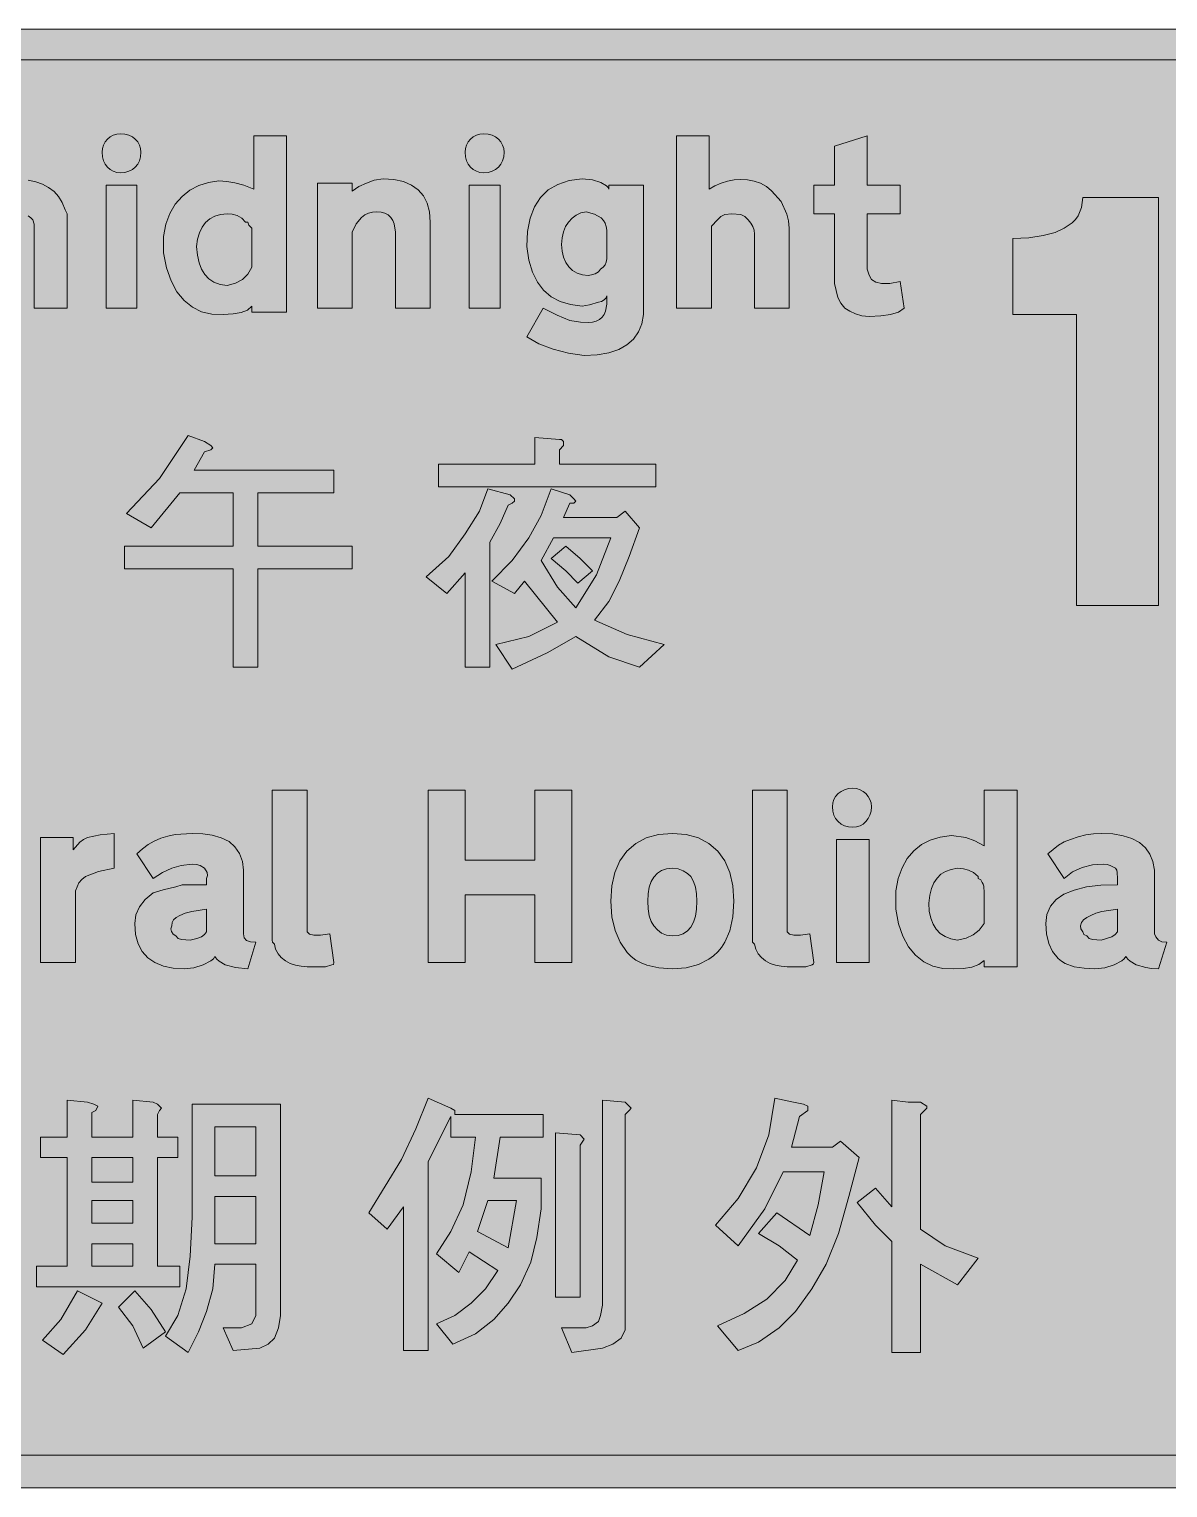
# Model space of a CAD drawing. Header units: metres. Extents: x 23 to 548, y 30 to 244.
# Drawn here: x 290.6 to 457.1, y 30.4 to 243.7 of the extents above; entities that cross this region are included whole.
import ezdxf

# ---------------------------------------------------------------- set-up
doc = ezdxf.new("R2010")
doc.units = ezdxf.units.M
doc.layers.add('FILL_BLACK_000000', color=7, linetype='Continuous', true_color=0x000000)
doc.layers.add('FILL_WHITE_FFFFFF', color=7, linetype='Continuous', true_color=0xffffff)

msp = doc.modelspace()

# ---------------------------------------------------------------- hatches: boundary and pattern name
at = {"layer": 'FILL_BLACK_000000', "true_color": 0x000000}
h = msp.add_hatch(color=7, dxfattribs=at)
h.dxf.hatch_style = 1
h.paths.add_polyline_path([(540.65, 243.47), (542.19, 243.06), (543.95, 242.12), (544.76, 241.58), (545.49, 240.96), (546.11, 240.23), (546.65, 239.42), (547.59, 237.66), (548, 236.12), (548.19, 234.36), (548.19, 39.66), (548.02, 37.87), (547.52, 36.13), (546.67, 34.51), (545.49, 33.06), (544.76, 32.44), (543.95, 31.9), (542.19, 30.96), (540.65, 30.55), (538.89, 30.36), (32.49, 30.36), (30.87, 30.53), (29.23, 31.03), (27.64, 31.88), (26.19, 33.06), (25.01, 34.51), (24.16, 36.13), (23.66, 37.87), (23.49, 39.66), (23.49, 234.36), (23.66, 236.15), (24.16, 237.88), (25.01, 239.51), (26.19, 240.96), (27.64, 242.14), (29.23, 242.99), (30.87, 243.49), (32.49, 243.66), (538.89, 243.66), (540.65, 243.47)])
h.paths.add_polyline_path([(30.77, 238.79), (30.01, 238.35), (29.34, 237.77), (28.78, 237.07), (28.36, 236.25), (28.08, 235.34), (27.99, 234.36), (27.99, 39.66), (28.06, 38.76), (28.29, 37.9), (28.75, 37.09), (29.49, 36.36), (30.21, 35.79), (30.99, 35.42), (31.77, 35.22), (32.49, 35.16), (538.89, 35.16), (539.79, 35.2), (540.69, 35.46), (541.14, 35.56), (541.55, 35.8), (542.19, 36.36), (542.8, 37.09), (543.28, 37.9), (543.58, 38.76), (543.69, 39.66), (543.69, 234.36), (543.58, 235.26), (543.28, 236.12), (542.8, 236.93), (542.19, 237.66), (541.46, 238.27), (540.65, 238.75), (539.79, 239.05), (538.89, 239.16), (32.49, 239.16), (31.61, 239.06), (30.77, 238.79)], flags=16)
h = msp.add_hatch(color=7, dxfattribs=at)
h.dxf.hatch_style = 1
h.paths.add_polyline_path([(306.93, 225.01), (306.77, 224.43), (306.52, 223.92), (306.16, 223.48), (305.73, 223.13), (305.22, 222.88), (304.64, 222.72), (303.99, 222.66), (303.44, 222.72), (302.94, 222.88), (302.48, 223.13), (302.08, 223.48), (301.75, 223.92), (301.5, 224.43), (301.34, 225.01), (301.29, 225.66), (301.34, 226.21), (301.5, 226.71), (301.75, 227.17), (302.08, 227.57), (302.48, 227.9), (302.94, 228.15), (303.44, 228.31), (303.99, 228.36), (304.64, 228.31), (305.22, 228.15), (305.73, 227.9), (306.16, 227.57), (306.52, 227.17), (306.77, 226.71), (306.93, 226.21), (306.99, 225.66), (306.93, 225.01)])
h = msp.add_hatch(color=7, dxfattribs=at)
h.dxf.hatch_style = 1
h.paths.add_polyline_path([(360.03, 225.01), (359.87, 224.43), (359.62, 223.92), (359.27, 223.48), (358.83, 223.13), (358.32, 222.88), (357.74, 222.72), (357.09, 222.66), (356.54, 222.72), (356.04, 222.88), (355.58, 223.13), (355.18, 223.48), (354.85, 223.92), (354.6, 224.43), (354.44, 225.01), (354.39, 225.66), (354.44, 226.21), (354.6, 226.71), (354.85, 227.17), (355.18, 227.57), (355.58, 227.9), (356.04, 228.15), (356.54, 228.31), (357.09, 228.36), (357.74, 228.31), (358.32, 228.15), (358.83, 227.9), (359.27, 227.57), (359.62, 227.17), (359.87, 226.71), (360.03, 226.21), (360.09, 225.66), (360.03, 225.01)])
h = msp.add_hatch(color=7, dxfattribs=at)
h.dxf.hatch_style = 1
h.paths.add_polyline_path([(328.29, 228.06), (328.29, 202.26), (323.19, 202.26), (323.19, 203.16), (322.58, 202.59), (321.65, 202.22), (320.45, 202.02), (318.99, 201.96), (317.36, 202), (315.86, 202.35), (314.5, 203.01), (313.29, 203.98), (312.25, 205.26), (311.4, 206.85), (310.74, 208.75), (310.29, 210.96), (310.29, 211.26), (310.29, 213.06), (310.29, 213.36), (310.64, 215.16), (311.22, 216.73), (312.01, 218.08), (312.99, 219.21), (314.14, 220.11), (315.44, 220.78), (316.86, 221.24), (318.39, 221.46), (319.52, 221.4), (320.71, 221.2), (322.02, 220.83), (323.49, 220.26), (323.49, 228.06), (328.29, 228.06)])
h.paths.add_polyline_path([(323.19, 214.56), (322.78, 215.01), (322.59, 215.46), (322.29, 215.46), (321.74, 216.03), (321.05, 216.4), (320.31, 216.6), (319.59, 216.66), (318.63, 216.58), (317.79, 216.33), (317.06, 215.93), (316.44, 215.38), (315.93, 214.7), (315.54, 213.88), (315.26, 212.93), (315.09, 211.86), (315.25, 210.59), (315.5, 209.49), (315.85, 208.55), (316.33, 207.77), (316.93, 207.15), (317.66, 206.67), (318.55, 206.34), (319.59, 206.16), (320.83, 206.5), (321.84, 207.06), (322.63, 207.85), (323.19, 208.86), (323.19, 213.36), (323.19, 214.56)], flags=16)
h = msp.add_hatch(color=7, dxfattribs=at)
h.dxf.hatch_style = 1
h.paths.add_polyline_path([(390.92, 220.77), (391.81, 221.16), (392.75, 221.44), (393.73, 221.61), (394.72, 221.67), (395.7, 221.61), (396.66, 221.44), (397.59, 221.16), (398.44, 220.65), (399.2, 220.03), (400.59, 218.46), (401.42, 216.62), (401.69, 215.63), (401.79, 214.56), (401.79, 202.86), (396.69, 202.86), (396.69, 213.66), (396.63, 214.28), (396.47, 214.82), (396.18, 215.31), (395.79, 215.76), (395.29, 216.28), (394.7, 216.55), (393.39, 216.66), (392.34, 216.55), (391.79, 216.28), (391.29, 215.76), (390.39, 214.86), (390.39, 213.66), (390.39, 202.86), (385.29, 202.86), (385.29, 228.06), (390.09, 228.06), (390.09, 220.26), (390.92, 220.77)])
h = msp.add_hatch(color=7, dxfattribs=at)
h.dxf.hatch_style = 1
h.paths.add_polyline_path([(417.99, 220.86), (417.99, 216.66), (413.19, 216.66), (413.19, 208.56), (413.49, 207.7), (413.79, 207.06), (414.43, 206.65), (415.29, 206.46), (416.49, 206.46), (417.99, 206.76), (418.59, 202.86), (417.75, 202.29), (416.6, 201.92), (415.17, 201.72), (413.49, 201.66), (412.42, 201.76), (411.47, 202.03), (410.62, 202.42), (409.89, 202.86), (409.32, 203.59), (408.91, 204.43), (408.39, 206.46), (408.39, 216.66), (405.39, 216.66), (405.39, 220.86), (408.39, 220.86), (408.39, 226.56), (413.19, 228.06), (413.19, 220.86), (417.99, 220.86)])
h = msp.add_hatch(color=7, dxfattribs=at)
h.dxf.hatch_style = 1
h.paths.add_polyline_path([(287.71, 216.45), (286.74, 215.91), (285.99, 215.14), (285.77, 214.71), (285.69, 214.26), (285.69, 202.86), (280.59, 202.86), (280.59, 215.16), (280.54, 215.48), (280.38, 215.77), (279.84, 216.25), (279.07, 216.55), (278.19, 216.66), (277.08, 216.45), (276.09, 215.91), (275.32, 215.14), (274.89, 214.26), (274.89, 202.86), (270.09, 202.86), (270.09, 221.16), (274.89, 221.16), (274.89, 220.26), (275.83, 220.86), (276.99, 221.46), (279.09, 221.76), (280.77, 221.6), (282.2, 221.12), (283.35, 220.37), (283.81, 219.89), (284.19, 219.36), (285.2, 220.37), (286.4, 221.12), (287.78, 221.6), (289.29, 221.76), (290.48, 221.6), (291.59, 221.35), (292.59, 221), (293.49, 220.52), (294.28, 219.92), (294.94, 219.19), (295.48, 218.3), (295.89, 217.26), (296.19, 216.66), (296.19, 216.06), (296.19, 215.76), (296.19, 202.86), (291.39, 202.86), (291.39, 215.16), (291.16, 215.76), (290.88, 216.09), (290.49, 216.36), (290.21, 216.53), (289.81, 216.62), (288.69, 216.66), (287.71, 216.45)])
h = msp.add_hatch(color=7, dxfattribs=at)
h.dxf.hatch_style = 1
h.paths.add_polyline_path([(301.89, 202.86), (301.89, 220.86), (306.39, 220.86), (306.39, 202.86), (301.89, 202.86)])
h = msp.add_hatch(color=7, dxfattribs=at)
h.dxf.hatch_style = 1
h.paths.add_polyline_path([(344.19, 202.86), (344.19, 213.36), (344.19, 213.66), (344.19, 213.96), (344.02, 215.19), (343.81, 215.7), (343.52, 216.13), (343.14, 216.49), (342.67, 216.74), (342.12, 216.9), (341.49, 216.96), (340.84, 216.9), (340.25, 216.74), (339.72, 216.49), (339.24, 216.13), (338.45, 215.19), (337.89, 213.96), (337.89, 202.86), (332.79, 202.86), (332.79, 221.16), (337.89, 221.16), (337.89, 219.96), (338.83, 220.67), (339.99, 221.16), (341.08, 221.57), (342.39, 221.76), (343.98, 221.66), (345.37, 221.37), (346.55, 220.87), (347.53, 220.18), (348.29, 219.3), (348.84, 218.22), (349.18, 216.94), (349.29, 215.46), (349.29, 215.16), (349.29, 202.86), (344.19, 202.86)])
h = msp.add_hatch(color=7, dxfattribs=at)
h.dxf.hatch_style = 1
h.paths.add_polyline_path([(354.99, 202.86), (354.99, 220.86), (359.49, 220.86), (359.49, 202.86), (354.99, 202.86)])
h = msp.add_hatch(color=7, dxfattribs=at)
h.dxf.hatch_style = 1
h.paths.add_polyline_path([(379.76, 199.38), (379.03, 198.35), (378.05, 197.5), (376.84, 196.83), (375.39, 196.35), (373.7, 196.06), (371.79, 195.96), (369.51, 196.3), (367.25, 196.86), (365.17, 197.65), (363.39, 198.66), (365.79, 202.86), (367.85, 201.85), (369.69, 201.06), (371.26, 200.8), (372.39, 200.76), (373.02, 200.81), (373.57, 200.97), (374.04, 201.22), (374.42, 201.55), (374.71, 201.95), (374.92, 202.41), (375.09, 203.46), (375.09, 204.66), (374.99, 204.39), (374.72, 204.1), (374.33, 203.86), (373.89, 203.76), (372.58, 203.35), (371.49, 203.16), (369.79, 203.39), (368.28, 203.84), (366.98, 204.54), (365.86, 205.48), (364.95, 206.68), (364.23, 208.14), (363.71, 209.86), (363.39, 211.86), (363.52, 214.08), (363.9, 216.02), (364.53, 217.68), (365.41, 219.06), (366.55, 220.16), (367.95, 220.97), (369.59, 221.51), (371.49, 221.76), (372.99, 221.61), (374.23, 221.23), (375.08, 220.75), (375.31, 220.5), (375.39, 220.26), (375.39, 220.86), (380.49, 220.86), (380.49, 201.96), (380.25, 200.58), (379.76, 199.38)])
h.paths.add_polyline_path([(374.87, 215.27), (374.62, 215.69), (374.27, 216.06), (373.32, 216.62), (372.09, 216.96), (371.33, 216.78), (370.64, 216.46), (370.03, 216.02), (369.5, 215.46), (369.08, 214.79), (368.76, 214.01), (368.56, 213.13), (368.49, 212.16), (368.56, 211.19), (368.76, 210.32), (369.09, 209.55), (369.54, 208.9), (370.1, 208.37), (370.77, 207.98), (371.53, 207.74), (372.39, 207.66), (372.88, 207.72), (373.4, 207.88), (373.87, 208.17), (374.19, 208.56), (374.58, 208.84), (374.87, 209.2), (375.03, 209.61), (375.09, 210.06), (375.09, 214.26), (375.03, 214.79), (374.87, 215.27)], flags=16)
h = msp.add_hatch(color=7, dxfattribs=at)
h.dxf.hatch_style = 1
h.paths.add_polyline_path([(455.79, 159.36), (443.79, 159.36), (443.79, 201.96), (434.49, 201.96), (434.49, 213.06), (436.84, 213.17), (438.92, 213.47), (440.65, 213.95), (441.99, 214.56), (443.17, 215.35), (443.64, 215.83), (444.01, 216.36), (444.52, 217.6), (444.69, 219.06), (455.79, 219.06), (455.79, 159.36)])
h = msp.add_hatch(color=7, dxfattribs=at)
h.dxf.hatch_style = 1
h.paths.add_polyline_path([(309.69, 177.96), (313.89, 184.26), (316.29, 183.36), (317.19, 182.76), (317.49, 182.46), (317.19, 182.16), (316.29, 181.86), (314.79, 179.16), (335.19, 179.16), (335.19, 175.86), (324.09, 175.86), (324.09, 168.06), (337.89, 168.06), (337.89, 164.76), (324.09, 164.76), (324.09, 150.36), (320.49, 150.36), (320.49, 164.76), (304.59, 164.76), (304.59, 168.06), (320.49, 168.06), (320.49, 175.86), (312.69, 175.86), (308.49, 170.76), (304.89, 172.86), (309.69, 177.96)])
h = msp.add_hatch(color=7, dxfattribs=at)
h.dxf.hatch_style = 1
h.paths.add_polyline_path([(364.59, 180.06), (364.59, 183.96), (368.19, 183.66), (368.49, 183.66), (368.79, 183.36), (368.79, 182.76), (368.19, 182.16), (368.19, 180.06), (382.29, 180.06), (382.29, 176.76), (350.49, 176.76), (350.49, 180.06), (364.59, 180.06)])
h = msp.add_hatch(color=7, dxfattribs=at)
h.dxf.hatch_style = 1
h.paths.add_polyline_path([(361.59, 174.96), (361.59, 174.66), (361.29, 174.36), (360.69, 174.06), (359.49, 171.36), (357.99, 168.66), (357.99, 150.36), (354.39, 150.36), (354.39, 164.16), (351.69, 161.16), (348.69, 163.56), (351.99, 166.56), (354.39, 169.86), (356.49, 173.16), (357.69, 176.46), (360.99, 175.56), (361.59, 174.96)])
h = msp.add_hatch(color=7, dxfattribs=at)
h.dxf.hatch_style = 1
h.paths.add_polyline_path([(370.59, 174.66), (370.29, 174.36), (369.69, 174.36), (368.79, 172.26), (376.59, 172.26), (377.79, 173.16), (379.89, 170.76), (378.39, 166.56), (376.89, 162.96), (375.39, 159.96), (373.29, 157.26), (378.09, 155.16), (383.49, 153.66), (379.89, 150.36), (375.39, 151.86), (370.59, 154.86), (366.39, 152.46), (361.29, 150.06), (358.89, 153.66), (363.69, 154.86), (367.89, 156.96), (363.09, 162.96), (361.59, 161.16), (358.29, 162.96), (361.29, 165.96), (363.69, 169.26), (365.49, 172.56), (366.99, 176.46), (369.69, 175.56), (370.29, 174.96), (370.59, 174.66)])
h.paths.add_polyline_path([(370.59, 159.06), (373.59, 163.86), (375.69, 169.26), (367.29, 169.26), (365.49, 165.96), (367.89, 162.06), (370.59, 159.06)], flags=16)
h = msp.add_hatch(color=7, dxfattribs=at)
h.dxf.hatch_style = 1
h.paths.add_polyline_path([(371.19, 166.26), (372.99, 164.46), (370.89, 162.66), (369.09, 164.46), (366.99, 166.26), (369.09, 168.06), (371.19, 166.26)])
h = msp.add_hatch(color=7, dxfattribs=at)
h.dxf.hatch_style = 1
h.paths.add_polyline_path([(331.29, 112.56), (331.29, 112.26), (331.29, 111.66), (331.64, 111.32), (332.27, 111.17), (333.23, 111.2), (334.59, 111.36), (335.19, 107.16), (335.15, 106.9), (334.89, 106.86), (333.99, 106.56), (331.29, 106.56), (330.41, 106.62), (329.57, 106.78), (328.8, 107.05), (328.1, 107.42), (327.51, 107.89), (327.03, 108.46), (326.68, 109.12), (326.49, 109.86), (326.23, 110.16), (326.19, 110.46), (326.19, 110.76), (326.19, 111.06), (326.19, 132.36), (331.29, 132.36), (331.29, 112.56)])
h = msp.add_hatch(color=7, dxfattribs=at)
h.dxf.hatch_style = 1
h.paths.add_polyline_path([(359.49, 122.16), (364.59, 122.16), (364.59, 132.36), (369.99, 132.36), (369.99, 107.16), (364.59, 107.16), (364.59, 117.06), (359.49, 117.06), (354.39, 117.06), (354.39, 107.16), (348.99, 107.16), (348.99, 132.36), (354.39, 132.36), (354.39, 122.16), (359.49, 122.16)])
h = msp.add_hatch(color=7, dxfattribs=at)
h.dxf.hatch_style = 1
h.paths.add_polyline_path([(401.49, 112.56), (401.49, 112.26), (401.49, 111.66), (401.84, 111.32), (402.47, 111.17), (403.43, 111.2), (404.79, 111.36), (405.39, 107.16), (405.33, 106.98), (405.13, 106.86), (404.19, 106.56), (401.49, 106.56), (400.61, 106.62), (399.77, 106.78), (399, 107.05), (398.3, 107.42), (397.71, 107.89), (397.23, 108.46), (396.88, 109.12), (396.69, 109.86), (396.43, 110.16), (396.39, 110.46), (396.39, 110.76), (396.39, 111.06), (396.39, 132.36), (401.49, 132.36), (401.49, 112.56)])
h = msp.add_hatch(color=7, dxfattribs=at)
h.dxf.hatch_style = 1
h.paths.add_polyline_path([(413.74, 129.31), (413.58, 128.73), (413.33, 128.22), (413, 127.78), (412.6, 127.43), (412.14, 127.18), (411.64, 127.02), (411.09, 126.96), (410.44, 127.02), (409.86, 127.18), (409.35, 127.43), (408.92, 127.78), (408.56, 128.22), (408.31, 128.73), (408.15, 129.31), (408.09, 129.96), (408.15, 130.51), (408.31, 131.01), (408.56, 131.47), (408.92, 131.87), (409.35, 132.2), (409.86, 132.45), (410.44, 132.61), (411.09, 132.66), (411.64, 132.61), (412.14, 132.45), (412.6, 132.2), (413, 131.87), (413.33, 131.47), (413.58, 131.01), (413.74, 130.51), (413.79, 129.96), (413.74, 129.31)])
h = msp.add_hatch(color=7, dxfattribs=at)
h.dxf.hatch_style = 1
h.paths.add_polyline_path([(428.49, 106.52), (427.25, 106.32), (425.79, 106.26), (424.25, 106.3), (422.79, 106.65), (421.44, 107.3), (420.24, 108.25), (419.2, 109.49), (418.37, 111.03), (417.75, 112.85), (417.39, 114.96), (417.39, 115.56), (417.39, 117.36), (417.39, 117.66), (417.73, 119.46), (418.28, 121.04), (419.03, 122.39), (419.98, 123.51), (421.11, 124.41), (422.41, 125.08), (423.87, 125.53), (425.49, 125.76), (427.59, 125.46), (428.94, 124.97), (430.29, 124.26), (430.29, 132.36), (435.09, 132.36), (435.09, 106.56), (430.29, 106.56), (430.29, 107.46), (429.5, 106.89), (428.49, 106.52)])
h.paths.add_polyline_path([(430.25, 118.33), (430.16, 118.63), (429.99, 118.86), (429.8, 119.27), (429.39, 119.46), (429.39, 119.76), (428.71, 120.33), (428, 120.7), (427.24, 120.9), (426.39, 120.96), (425.45, 120.79), (424.64, 120.5), (423.95, 120.08), (423.39, 119.53), (422.94, 118.84), (422.59, 118.01), (422.35, 117.01), (422.19, 115.86), (422.26, 114.69), (422.47, 113.67), (422.81, 112.78), (423.28, 112.03), (423.87, 111.43), (424.59, 110.97), (425.43, 110.64), (426.39, 110.46), (427.63, 110.75), (428.68, 111.21), (429.55, 111.89), (430.29, 112.86), (430.29, 117.36), (430.25, 118.33)], flags=16)
h = msp.add_hatch(color=7, dxfattribs=at)
h.dxf.hatch_style = 1
h.paths.add_polyline_path([(292.29, 125.46), (297.09, 125.46), (297.09, 123.66), (298.03, 124.79), (298.57, 125.18), (299.19, 125.46), (301.03, 125.87), (303.09, 126.06), (303.09, 120.96), (300.77, 120.47), (298.89, 119.76), (298.32, 119.31), (297.92, 118.82), (297.39, 117.66), (297.39, 107.16), (292.29, 107.16), (292.29, 125.46)])
h = msp.add_hatch(color=7, dxfattribs=at)
h.dxf.hatch_style = 1
h.paths.add_polyline_path([(320.83, 106.45), (319.29, 106.86), (318.43, 107.35), (318.07, 107.66), (317.79, 108.06), (317.58, 107.72), (317.21, 107.4), (316.1, 106.82), (314.71, 106.41), (313.29, 106.26), (311.69, 106.36), (310.27, 106.66), (309.03, 107.16), (308, 107.87), (307.18, 108.79), (306.58, 109.93), (306.21, 111.28), (306.09, 112.86), (306.26, 114.15), (306.77, 115.33), (307.61, 116.4), (308.79, 117.36), (310.21, 117.81), (312.09, 118.26), (313.03, 118.52), (314.19, 118.56), (315.39, 118.56), (315.99, 118.56), (316.29, 118.56), (316.59, 118.56), (316.59, 119.46), (316.71, 119.91), (316.67, 120.32), (316.29, 120.96), (315.62, 121.37), (315.11, 121.51), (314.49, 121.56), (312.88, 121.37), (311.49, 120.96), (310.14, 120.32), (308.79, 119.46), (306.39, 123.06), (307.19, 123.79), (308.04, 124.41), (308.93, 124.93), (309.88, 125.35), (310.9, 125.66), (312, 125.89), (314.49, 126.06), (316.01, 126), (317.42, 125.8), (318.71, 125.43), (319.89, 124.86), (320.72, 124.08), (321.39, 123.1), (321.83, 121.95), (321.99, 120.66), (321.99, 111.36), (322.1, 110.79), (322.44, 110.42), (323, 110.22), (323.79, 110.16), (322.59, 106.26), (320.83, 106.45)])
h.paths.add_polyline_path([(311.45, 111.7), (311.7, 111.34), (312.09, 111.06), (312.42, 110.71), (312.91, 110.53), (314.19, 110.46), (315.16, 110.69), (315.84, 110.95), (316.3, 111.26), (316.59, 111.66), (316.59, 114.96), (314.42, 114.62), (313.47, 114.41), (312.69, 114.06), (312.12, 113.78), (311.75, 113.42), (311.55, 113.01), (311.49, 112.56), (311.37, 112.11), (311.45, 111.7)], flags=16)
h = msp.add_hatch(color=7, dxfattribs=at)
h.dxf.hatch_style = 1
h.paths.add_polyline_path([(393.09, 111.83), (392.35, 110.13), (391.87, 109.39), (391.33, 108.73), (390.72, 108.15), (390.04, 107.65), (388.5, 106.88), (386.71, 106.41), (384.69, 106.26), (382.73, 106.38), (380.94, 106.78), (380.13, 107.11), (379.37, 107.53), (378.69, 108.04), (378.09, 108.66), (377.08, 110.13), (376.33, 111.85), (375.85, 113.85), (375.69, 116.16), (375.84, 118.39), (376.29, 120.36), (377.03, 122.06), (378.05, 123.47), (379.34, 124.59), (380.88, 125.4), (382.67, 125.89), (384.69, 126.06), (386.71, 125.89), (388.5, 125.4), (390.04, 124.59), (391.33, 123.47), (392.35, 122.06), (393.09, 120.36), (393.54, 118.39), (393.69, 116.16), (393.54, 113.84), (393.09, 111.83)])
h.paths.add_polyline_path([(388.07, 118.18), (387.78, 119.03), (387.39, 119.76), (386.88, 120.2), (386.26, 120.58), (385.53, 120.86), (384.69, 120.96), (383.85, 120.88), (383.11, 120.63), (382.5, 120.23), (381.99, 119.68), (381.6, 119), (381.31, 118.18), (381.15, 117.23), (381.09, 116.16), (381.15, 115.05), (381.31, 114.02), (381.6, 113.16), (381.99, 112.56), (382.5, 111.95), (383.12, 111.47), (383.85, 111.17), (384.69, 111.06), (385.53, 111.14), (386.26, 111.39), (386.88, 111.8), (387.39, 112.37), (387.78, 113.1), (388.06, 113.97), (388.23, 114.99), (388.29, 116.16), (388.23, 117.23), (388.07, 118.18)], flags=16)
h = msp.add_hatch(color=7, dxfattribs=at)
h.dxf.hatch_style = 1
h.paths.add_polyline_path([(449.75, 120.32), (449.66, 120.68), (449.49, 120.96), (448.7, 121.37), (448.27, 121.51), (447.69, 121.56), (446.12, 121.44), (444.62, 121.07), (443.22, 120.42), (441.99, 119.46), (439.59, 123.06), (441.13, 124.33), (441.99, 124.83), (442.89, 125.16), (444.02, 125.55), (445.14, 125.83), (446.26, 126), (447.39, 126.06), (449.09, 125.98), (450.59, 125.72), (451.89, 125.3), (452.98, 124.71), (453.86, 123.95), (454.52, 123.02), (454.97, 121.93), (455.19, 120.66), (455.19, 111.36), (455.38, 110.91), (455.79, 110.46), (456.28, 110.2), (456.99, 110.16), (455.79, 106.26), (454.77, 106.31), (453.91, 106.45), (452.49, 106.86), (451.63, 107.35), (451.27, 107.66), (450.99, 108.06), (450.78, 107.72), (450.41, 107.4), (449.3, 106.82), (447.91, 106.41), (446.49, 106.26), (444.93, 106.33), (443.45, 106.56), (442.14, 107.02), (441.58, 107.35), (441.09, 107.76), (440.3, 108.77), (439.74, 109.97), (439.4, 111.35), (439.29, 112.86), (439.46, 114.22), (439.96, 115.4), (440.79, 116.38), (441.95, 117.17), (443.44, 117.78), (445.24, 118.22), (447.36, 118.48), (449.79, 118.56), (449.79, 119.46), (449.75, 120.32)])
h.paths.add_polyline_path([(444.69, 111.66), (444.88, 111.25), (445.29, 111.06), (445.62, 110.71), (446.11, 110.53), (447.39, 110.46), (448.93, 110.95), (449.46, 111.26), (449.79, 111.66), (449.79, 114.96), (447.5, 114.62), (446.63, 114.41), (445.89, 114.06), (445.28, 113.78), (444.8, 113.42), (444.5, 113.01), (444.39, 112.56), (444.43, 112.11), (444.69, 111.66)], flags=16)
h = msp.add_hatch(color=7, dxfattribs=at)
h.dxf.hatch_style = 1
h.paths.add_polyline_path([(408.69, 107.16), (408.69, 125.16), (413.49, 125.16), (413.49, 107.16), (408.69, 107.16)])
h = msp.add_hatch(color=7, dxfattribs=at)
h.dxf.hatch_style = 1
h.paths.add_polyline_path([(300.09, 86.46), (300.69, 86.16), (300.39, 85.56), (299.79, 85.26), (299.79, 81.66), (305.79, 81.66), (305.79, 87.06), (308.79, 86.76), (309.39, 86.46), (309.99, 85.86), (309.69, 85.56), (309.39, 84.96), (309.39, 81.66), (312.39, 81.66), (312.39, 78.66), (309.39, 78.66), (309.39, 62.76), (312.69, 62.76), (312.69, 59.76), (291.69, 59.76), (291.69, 62.76), (296.19, 62.76), (296.19, 78.66), (292.29, 78.66), (292.29, 81.66), (296.19, 81.66), (296.19, 87.06), (299.19, 86.76), (300.09, 86.46)])
h.paths.add_polyline_path([(299.79, 69.06), (305.79, 69.06), (305.79, 72.36), (299.79, 72.36), (299.79, 69.06)], flags=16)
h.paths.add_polyline_path([(299.79, 66.06), (299.79, 62.76), (305.79, 62.76), (305.79, 66.06), (299.79, 66.06)], flags=16)
h.paths.add_polyline_path([(305.79, 78.66), (299.79, 78.66), (299.79, 75.06), (305.79, 75.06), (305.79, 78.66)], flags=16)
h = msp.add_hatch(color=7, dxfattribs=at)
h.dxf.hatch_style = 1
h.paths.add_polyline_path([(327.09, 53.76), (326.49, 52.26), (325.59, 51.36), (324.39, 50.76), (320.49, 50.46), (318.99, 53.76), (321.69, 53.76), (323.19, 54.36), (323.79, 55.56), (323.79, 63.06), (317.79, 63.06), (317.49, 59.46), (316.59, 56.16), (315.39, 53.16), (313.89, 50.16), (310.59, 52.56), (312.39, 55.56), (313.59, 59.46), (314.19, 64.26), (314.49, 69.96), (314.49, 86.46), (327.39, 86.46), (327.39, 55.56), (327.09, 53.76)])
h.paths.add_polyline_path([(317.79, 72.96), (317.79, 66.06), (323.79, 66.06), (323.79, 72.96), (317.79, 72.96)], flags=16)
h.paths.add_polyline_path([(323.79, 83.16), (317.79, 83.16), (317.79, 75.96), (323.79, 75.96), (323.79, 83.16)], flags=16)
h = msp.add_hatch(color=7, dxfattribs=at)
h.dxf.hatch_style = 1
h.paths.add_polyline_path([(345.09, 78.36), (347.19, 82.86), (348.99, 87.36), (352.29, 85.86), (352.89, 85.56), (352.89, 84.96), (365.79, 84.96), (365.79, 81.66), (359.49, 81.66), (358.59, 75.66), (365.49, 75.66), (365.49, 71.16), (364.89, 66.96), (363.99, 63.36), (362.49, 60.06), (360.69, 57.36), (358.59, 54.96), (355.89, 52.86), (352.59, 51.36), (350.19, 54.36), (352.89, 55.56), (355.29, 57.36), (357.39, 59.46), (359.19, 62.16), (354.99, 64.86), (353.49, 61.86), (350.19, 64.56), (352.29, 67.86), (354.09, 71.76), (355.29, 76.56), (355.89, 81.66), (352.29, 81.66), (352.29, 84.66), (348.99, 78.06), (348.99, 50.46), (345.39, 50.46), (345.39, 71.46), (342.99, 68.16), (340.29, 70.56), (342.69, 74.46), (345.09, 78.36)])
h.paths.add_polyline_path([(360.69, 65.46), (361.89, 72.36), (357.69, 72.36), (356.19, 67.86), (360.69, 65.46)], flags=16)
h = msp.add_hatch(color=7, dxfattribs=at)
h.dxf.hatch_style = 1
h.paths.add_polyline_path([(377.79, 86.76), (378.39, 86.16), (378.69, 85.86), (378.39, 85.56), (377.79, 84.96), (377.79, 55.56), (377.79, 53.46), (377.19, 52.26), (375.99, 51.36), (374.49, 50.76), (369.99, 50.16), (368.49, 53.76), (372.09, 53.76), (372.99, 54.06), (373.89, 54.66), (374.19, 55.56), (374.49, 57.06), (374.49, 87.06), (377.79, 86.76)])
h = msp.add_hatch(color=7, dxfattribs=at)
h.dxf.hatch_style = 1
h.paths.add_polyline_path([(403.89, 86.46), (404.49, 86.16), (404.49, 85.56), (403.29, 84.66), (402.09, 80.16), (408.09, 80.16), (409.29, 81.06), (411.99, 78.66), (410.49, 72.96), (408.99, 67.56), (407.19, 63.06), (405.09, 59.46), (402.69, 56.16), (400.29, 53.76), (397.29, 51.66), (394.29, 50.46), (391.29, 54.06), (395.19, 55.86), (398.49, 57.96), (401.19, 60.66), (402.99, 63.66), (400.29, 65.76), (397.29, 67.56), (399.99, 70.56), (404.79, 67.26), (405.99, 71.76), (406.89, 76.56), (400.89, 76.56), (398.19, 71.16), (394.29, 65.76), (390.99, 68.76), (394.29, 72.66), (396.99, 77.16), (398.79, 81.96), (399.69, 87.36), (402.39, 86.76), (403.89, 86.46)])
h = msp.add_hatch(color=7, dxfattribs=at)
h.dxf.hatch_style = 1
h.paths.add_polyline_path([(420.99, 86.76), (421.89, 86.16), (421.89, 85.86), (420.99, 84.96), (420.99, 68.16), (424.59, 65.76), (429.39, 63.96), (426.39, 60.06), (420.99, 63.06), (420.99, 50.16), (416.79, 50.16), (416.79, 66.36), (414.39, 68.76), (411.69, 72.06), (414.39, 74.16), (416.79, 71.46), (416.79, 87.06), (419.19, 86.76), (420.99, 86.76)])
h = msp.add_hatch(color=7, dxfattribs=at)
h.dxf.hatch_style = 1
h.paths.add_polyline_path([(371.19, 81.96), (371.79, 81.36), (371.19, 80.46), (371.19, 58.26), (367.59, 58.26), (367.59, 82.26), (371.19, 81.96)])
h = msp.add_hatch(color=7, dxfattribs=at)
h.dxf.hatch_style = 1
h.paths.add_polyline_path([(295.29, 54.96), (297.69, 59.16), (301.29, 57.36), (298.89, 53.46), (295.59, 49.86), (292.59, 51.96), (295.29, 54.96)])
h = msp.add_hatch(color=7, dxfattribs=at)
h.dxf.hatch_style = 1
h.paths.add_polyline_path([(308.49, 56.46), (310.59, 53.16), (307.29, 50.76), (305.79, 54.06), (303.69, 56.76), (306.09, 59.16), (308.49, 56.46)])
at = {"layer": 'FILL_WHITE_FFFFFF', "true_color": 0xffffff}
h = msp.add_hatch(color=7, dxfattribs=at)
h.dxf.hatch_style = 1
h.paths.add_polyline_path([(538.89, 239.16), (539.79, 238.97), (540.69, 238.56), (541.14, 238.5), (541.55, 238.33), (541.91, 238.05), (542.19, 237.66), (542.58, 237.38), (542.86, 237.02), (543.03, 236.61), (543.09, 236.16), (543.5, 235.26), (543.69, 234.36), (543.69, 39.66), (543.58, 38.76), (543.28, 37.9), (542.8, 37.09), (542.19, 36.36), (541.55, 35.8), (541.14, 35.56), (540.69, 35.46), (539.79, 35.2), (538.89, 35.16), (32.49, 35.16), (31.77, 35.22), (30.99, 35.42), (30.21, 35.79), (29.49, 36.36), (28.78, 37.11), (28.29, 37.86), (28.03, 38.76), (27.99, 39.66), (27.99, 234.36), (28.08, 235.34), (28.36, 236.25), (28.78, 237.07), (29.34, 237.77), (30.01, 238.35), (30.77, 238.79), (31.61, 239.06), (32.49, 239.16), (538.89, 239.16)])

# ---------------------------------------------------------------- linework, layer by layer
at = {"layer": 'FILL_BLACK_000000', "lineweight": 0, "true_color": 0x000000}
for points in [[(32.49, 243.66), (538.89, 243.66), (540.65, 243.47), (542.19, 243.06), (543.95, 242.12), (544.76, 241.58), (545.49, 240.96), (546.11, 240.23), (546.65, 239.42), (547.59, 237.66), (548, 236.12), (548.19, 234.36), (548.19, 39.66), (548.02, 37.87), (547.52, 36.13), (546.67, 34.51), (545.49, 33.06), (544.76, 32.44), (543.95, 31.9), (542.19, 30.96), (540.65, 30.55), (538.89, 30.36), (32.49, 30.36)], [(32.49, 35.16), (538.89, 35.16), (539.79, 35.2), (540.69, 35.46), (541.14, 35.56), (541.55, 35.8), (542.19, 36.36), (542.8, 37.09), (543.28, 37.9), (543.58, 38.76), (543.69, 39.66), (543.69, 234.36), (543.58, 235.26), (543.28, 236.12), (542.8, 236.93), (542.19, 237.66), (541.46, 238.27), (540.65, 238.75), (539.79, 239.05), (538.89, 239.16), (32.49, 239.16)], [(290.48, 221.6), (291.59, 221.35), (292.59, 221), (293.49, 220.52), (294.28, 219.92), (294.94, 219.19), (295.48, 218.3), (295.89, 217.26), (296.19, 216.66), (296.19, 216.06), (296.19, 215.76), (296.19, 202.86), (291.39, 202.86), (291.39, 215.16), (291.16, 215.76), (290.88, 216.09), (290.49, 216.36)]]:
    msp.add_lwpolyline(points, dxfattribs=at)
for points in [[(306.93, 225.01), (306.77, 224.43), (306.52, 223.92), (306.16, 223.48), (305.73, 223.13), (305.22, 222.88), (304.64, 222.72), (303.99, 222.66), (303.44, 222.72), (302.94, 222.88), (302.48, 223.13), (302.08, 223.48), (301.75, 223.92), (301.5, 224.43), (301.34, 225.01), (301.29, 225.66), (301.34, 226.21), (301.5, 226.71), (301.75, 227.17), (302.08, 227.57), (302.48, 227.9), (302.94, 228.15), (303.44, 228.31), (303.99, 228.36), (304.64, 228.31), (305.22, 228.15), (305.73, 227.9), (306.16, 227.57), (306.52, 227.17), (306.77, 226.71), (306.93, 226.21), (306.99, 225.66)], [(360.03, 225.01), (359.87, 224.43), (359.62, 223.92), (359.27, 223.48), (358.83, 223.13), (358.32, 222.88), (357.74, 222.72), (357.09, 222.66), (356.54, 222.72), (356.04, 222.88), (355.58, 223.13), (355.18, 223.48), (354.85, 223.92), (354.6, 224.43), (354.44, 225.01), (354.39, 225.66), (354.44, 226.21), (354.6, 226.71), (354.85, 227.17), (355.18, 227.57), (355.58, 227.9), (356.04, 228.15), (356.54, 228.31), (357.09, 228.36), (357.74, 228.31), (358.32, 228.15), (358.83, 227.9), (359.27, 227.57), (359.62, 227.17), (359.87, 226.71), (360.03, 226.21), (360.09, 225.66)], [(328.29, 228.06), (328.29, 202.26), (323.19, 202.26), (323.19, 203.16), (322.58, 202.59), (321.65, 202.22), (320.45, 202.02), (318.99, 201.96), (317.36, 202), (315.86, 202.35), (314.5, 203.01), (313.29, 203.98), (312.25, 205.26), (311.4, 206.85), (310.74, 208.75), (310.29, 210.96), (310.29, 211.26), (310.29, 213.06), (310.29, 213.36), (310.64, 215.16), (311.22, 216.73), (312.01, 218.08), (312.99, 219.21), (314.14, 220.11), (315.44, 220.78), (316.86, 221.24), (318.39, 221.46), (319.52, 221.4), (320.71, 221.2), (322.02, 220.83), (323.49, 220.26), (323.49, 228.06)], [(390.92, 220.77), (391.81, 221.16), (392.75, 221.44), (393.73, 221.61), (394.72, 221.67), (395.7, 221.61), (396.66, 221.44), (397.59, 221.16), (398.44, 220.65), (399.2, 220.03), (400.59, 218.46), (401.42, 216.62), (401.69, 215.63), (401.79, 214.56), (401.79, 202.86), (396.69, 202.86), (396.69, 213.66), (396.63, 214.28), (396.47, 214.82), (396.18, 215.31), (395.79, 215.76), (395.29, 216.28), (394.7, 216.55), (393.39, 216.66), (392.34, 216.55), (391.79, 216.28), (391.29, 215.76), (390.39, 214.86), (390.39, 213.66), (390.39, 202.86), (385.29, 202.86), (385.29, 228.06), (390.09, 228.06), (390.09, 220.26)], [(417.99, 220.86), (417.99, 216.66), (413.19, 216.66), (413.19, 208.56), (413.49, 207.7), (413.79, 207.06), (414.43, 206.65), (415.29, 206.46), (416.49, 206.46), (417.99, 206.76), (418.59, 202.86), (417.75, 202.29), (416.6, 201.92), (415.17, 201.72), (413.49, 201.66), (412.42, 201.76), (411.47, 202.03), (410.62, 202.42), (409.89, 202.86), (409.32, 203.59), (408.91, 204.43), (408.39, 206.46), (408.39, 216.66), (405.39, 216.66), (405.39, 220.86), (408.39, 220.86), (408.39, 226.56), (413.19, 228.06), (413.19, 220.86)], [(301.89, 202.86), (301.89, 220.86), (306.39, 220.86), (306.39, 202.86)], [(344.19, 202.86), (344.19, 213.36), (344.19, 213.66), (344.19, 213.96), (344.02, 215.19), (343.81, 215.7), (343.52, 216.13), (343.14, 216.49), (342.67, 216.74), (342.12, 216.9), (341.49, 216.96), (340.84, 216.9), (340.25, 216.74), (339.72, 216.49), (339.24, 216.13), (338.45, 215.19), (337.89, 213.96), (337.89, 202.86), (332.79, 202.86), (332.79, 221.16), (337.89, 221.16), (337.89, 219.96), (338.83, 220.67), (339.99, 221.16), (341.08, 221.57), (342.39, 221.76), (343.98, 221.66), (345.37, 221.37), (346.55, 220.87), (347.53, 220.18), (348.29, 219.3), (348.84, 218.22), (349.18, 216.94), (349.29, 215.46), (349.29, 215.16), (349.29, 202.86)], [(354.99, 202.86), (354.99, 220.86), (359.49, 220.86), (359.49, 202.86)], [(379.76, 199.38), (379.03, 198.35), (378.05, 197.5), (376.84, 196.83), (375.39, 196.35), (373.7, 196.06), (371.79, 195.96), (369.51, 196.3), (367.25, 196.86), (365.17, 197.65), (363.39, 198.66), (365.79, 202.86), (367.85, 201.85), (369.69, 201.06), (371.26, 200.8), (372.39, 200.76), (373.02, 200.81), (373.57, 200.97), (374.04, 201.22), (374.42, 201.55), (374.71, 201.95), (374.92, 202.41), (375.09, 203.46), (375.09, 204.66), (374.99, 204.39), (374.72, 204.1), (374.33, 203.86), (373.89, 203.76), (372.58, 203.35), (371.49, 203.16), (369.79, 203.39), (368.28, 203.84), (366.98, 204.54), (365.86, 205.48), (364.95, 206.68), (364.23, 208.14), (363.71, 209.86), (363.39, 211.86), (363.52, 214.08), (363.9, 216.02), (364.53, 217.68), (365.41, 219.06), (366.55, 220.16), (367.95, 220.97), (369.59, 221.51), (371.49, 221.76), (372.99, 221.61), (374.23, 221.23), (375.08, 220.75), (375.31, 220.5), (375.39, 220.26), (375.39, 220.86), (380.49, 220.86), (380.49, 201.96), (380.25, 200.58)], [(455.79, 159.36), (443.79, 159.36), (443.79, 201.96), (434.49, 201.96), (434.49, 213.06), (436.84, 213.17), (438.92, 213.47), (440.65, 213.95), (441.99, 214.56), (443.17, 215.35), (443.64, 215.83), (444.01, 216.36), (444.52, 217.6), (444.69, 219.06), (455.79, 219.06)], [(323.19, 214.56), (322.78, 215.01), (322.59, 215.46), (322.29, 215.46), (321.74, 216.03), (321.05, 216.4), (320.31, 216.6), (319.59, 216.66), (318.63, 216.58), (317.79, 216.33), (317.06, 215.93), (316.44, 215.38), (315.93, 214.7), (315.54, 213.88), (315.26, 212.93), (315.09, 211.86), (315.25, 210.59), (315.5, 209.49), (315.85, 208.55), (316.33, 207.77), (316.93, 207.15), (317.66, 206.67), (318.55, 206.34), (319.59, 206.16), (320.83, 206.5), (321.84, 207.06), (322.63, 207.85), (323.19, 208.86), (323.19, 213.36)], [(374.87, 215.27), (374.62, 215.69), (374.27, 216.06), (373.32, 216.62), (372.09, 216.96), (371.33, 216.78), (370.64, 216.46), (370.03, 216.02), (369.5, 215.46), (369.08, 214.79), (368.76, 214.01), (368.56, 213.13), (368.49, 212.16), (368.56, 211.19), (368.76, 210.32), (369.09, 209.55), (369.54, 208.9), (370.1, 208.37), (370.77, 207.98), (371.53, 207.74), (372.39, 207.66), (372.88, 207.72), (373.4, 207.88), (373.87, 208.17), (374.19, 208.56), (374.58, 208.84), (374.87, 209.2), (375.03, 209.61), (375.09, 210.06), (375.09, 214.26), (375.03, 214.79)], [(309.69, 177.96), (313.89, 184.26), (316.29, 183.36), (317.19, 182.76), (317.49, 182.46), (317.19, 182.16), (316.29, 181.86), (314.79, 179.16), (335.19, 179.16), (335.19, 175.86), (324.09, 175.86), (324.09, 168.06), (337.89, 168.06), (337.89, 164.76), (324.09, 164.76), (324.09, 150.36), (320.49, 150.36), (320.49, 164.76), (304.59, 164.76), (304.59, 168.06), (320.49, 168.06), (320.49, 175.86), (312.69, 175.86), (308.49, 170.76), (304.89, 172.86)], [(364.59, 180.06), (364.59, 183.96), (368.19, 183.66), (368.49, 183.66), (368.79, 183.36), (368.79, 182.76), (368.19, 182.16), (368.19, 180.06), (382.29, 180.06), (382.29, 176.76), (350.49, 176.76), (350.49, 180.06)], [(361.59, 174.96), (361.59, 174.66), (361.29, 174.36), (360.69, 174.06), (359.49, 171.36), (357.99, 168.66), (357.99, 150.36), (354.39, 150.36), (354.39, 164.16), (351.69, 161.16), (348.69, 163.56), (351.99, 166.56), (354.39, 169.86), (356.49, 173.16), (357.69, 176.46), (360.99, 175.56)], [(370.59, 174.66), (370.29, 174.36), (369.69, 174.36), (368.79, 172.26), (376.59, 172.26), (377.79, 173.16), (379.89, 170.76), (378.39, 166.56), (376.89, 162.96), (375.39, 159.96), (373.29, 157.26), (378.09, 155.16), (383.49, 153.66), (379.89, 150.36), (375.39, 151.86), (370.59, 154.86), (366.39, 152.46), (361.29, 150.06), (358.89, 153.66), (363.69, 154.86), (367.89, 156.96), (363.09, 162.96), (361.59, 161.16), (358.29, 162.96), (361.29, 165.96), (363.69, 169.26), (365.49, 172.56), (366.99, 176.46), (369.69, 175.56), (370.29, 174.96)], [(370.59, 159.06), (373.59, 163.86), (375.69, 169.26), (367.29, 169.26), (365.49, 165.96), (367.89, 162.06)], [(371.19, 166.26), (372.99, 164.46), (370.89, 162.66), (369.09, 164.46), (366.99, 166.26), (369.09, 168.06)], [(331.29, 112.56), (331.29, 112.26), (331.29, 111.66), (331.64, 111.32), (332.27, 111.17), (333.23, 111.2), (334.59, 111.36), (335.19, 107.16), (335.15, 106.9), (334.89, 106.86), (333.99, 106.56), (331.29, 106.56), (330.41, 106.62), (329.57, 106.78), (328.8, 107.05), (328.1, 107.42), (327.51, 107.89), (327.03, 108.46), (326.68, 109.12), (326.49, 109.86), (326.23, 110.16), (326.19, 110.46), (326.19, 110.76), (326.19, 111.06), (326.19, 132.36), (331.29, 132.36)], [(359.49, 122.16), (364.59, 122.16), (364.59, 132.36), (369.99, 132.36), (369.99, 107.16), (364.59, 107.16), (364.59, 117.06), (359.49, 117.06), (354.39, 117.06), (354.39, 107.16), (348.99, 107.16), (348.99, 132.36), (354.39, 132.36), (354.39, 122.16)], [(401.49, 112.56), (401.49, 112.26), (401.49, 111.66), (401.84, 111.32), (402.47, 111.17), (403.43, 111.2), (404.79, 111.36), (405.39, 107.16), (405.33, 106.98), (405.13, 106.86), (404.19, 106.56), (401.49, 106.56), (400.61, 106.62), (399.77, 106.78), (399, 107.05), (398.3, 107.42), (397.71, 107.89), (397.23, 108.46), (396.88, 109.12), (396.69, 109.86), (396.43, 110.16), (396.39, 110.46), (396.39, 110.76), (396.39, 111.06), (396.39, 132.36), (401.49, 132.36)], [(413.74, 129.31), (413.58, 128.73), (413.33, 128.22), (413, 127.78), (412.6, 127.43), (412.14, 127.18), (411.64, 127.02), (411.09, 126.96), (410.44, 127.02), (409.86, 127.18), (409.35, 127.43), (408.92, 127.78), (408.56, 128.22), (408.31, 128.73), (408.15, 129.31), (408.09, 129.96), (408.15, 130.51), (408.31, 131.01), (408.56, 131.47), (408.92, 131.87), (409.35, 132.2), (409.86, 132.45), (410.44, 132.61), (411.09, 132.66), (411.64, 132.61), (412.14, 132.45), (412.6, 132.2), (413, 131.87), (413.33, 131.47), (413.58, 131.01), (413.74, 130.51), (413.79, 129.96)], [(428.49, 106.52), (427.25, 106.32), (425.79, 106.26), (424.25, 106.3), (422.79, 106.65), (421.44, 107.3), (420.24, 108.25), (419.2, 109.49), (418.37, 111.03), (417.75, 112.85), (417.39, 114.96), (417.39, 115.56), (417.39, 117.36), (417.39, 117.66), (417.73, 119.46), (418.28, 121.04), (419.03, 122.39), (419.98, 123.51), (421.11, 124.41), (422.41, 125.08), (423.87, 125.53), (425.49, 125.76), (427.59, 125.46), (428.94, 124.97), (430.29, 124.26), (430.29, 132.36), (435.09, 132.36), (435.09, 106.56), (430.29, 106.56), (430.29, 107.46), (429.5, 106.89)], [(292.29, 125.46), (297.09, 125.46), (297.09, 123.66), (298.03, 124.79), (298.57, 125.18), (299.19, 125.46), (301.03, 125.87), (303.09, 126.06), (303.09, 120.96), (300.77, 120.47), (298.89, 119.76), (298.32, 119.31), (297.92, 118.82), (297.39, 117.66), (297.39, 107.16), (292.29, 107.16)], [(320.83, 106.45), (319.29, 106.86), (318.43, 107.35), (318.07, 107.66), (317.79, 108.06), (317.58, 107.72), (317.21, 107.4), (316.1, 106.82), (314.71, 106.41), (313.29, 106.26), (311.69, 106.36), (310.27, 106.66), (309.03, 107.16), (308, 107.87), (307.18, 108.79), (306.58, 109.93), (306.21, 111.28), (306.09, 112.86), (306.26, 114.15), (306.77, 115.33), (307.61, 116.4), (308.79, 117.36), (310.21, 117.81), (312.09, 118.26), (313.03, 118.52), (314.19, 118.56), (315.39, 118.56), (315.99, 118.56), (316.29, 118.56), (316.59, 118.56), (316.59, 119.46), (316.71, 119.91), (316.67, 120.32), (316.29, 120.96), (315.62, 121.37), (315.11, 121.51), (314.49, 121.56), (312.88, 121.37), (311.49, 120.96), (310.14, 120.32), (308.79, 119.46), (306.39, 123.06), (307.19, 123.79), (308.04, 124.41), (308.93, 124.93), (309.88, 125.35), (310.9, 125.66), (312, 125.89), (314.49, 126.06), (316.01, 126), (317.42, 125.8), (318.71, 125.43), (319.89, 124.86), (320.72, 124.08), (321.39, 123.1), (321.83, 121.95), (321.99, 120.66), (321.99, 111.36), (322.1, 110.79), (322.44, 110.42), (323, 110.22), (323.79, 110.16), (322.59, 106.26)], [(393.09, 111.83), (392.35, 110.13), (391.87, 109.39), (391.33, 108.73), (390.72, 108.15), (390.04, 107.65), (388.5, 106.88), (386.71, 106.41), (384.69, 106.26), (382.73, 106.38), (380.94, 106.78), (380.13, 107.11), (379.37, 107.53), (378.69, 108.04), (378.09, 108.66), (377.08, 110.13), (376.33, 111.85), (375.85, 113.85), (375.69, 116.16), (375.84, 118.39), (376.29, 120.36), (377.03, 122.06), (378.05, 123.47), (379.34, 124.59), (380.88, 125.4), (382.67, 125.89), (384.69, 126.06), (386.71, 125.89), (388.5, 125.4), (390.04, 124.59), (391.33, 123.47), (392.35, 122.06), (393.09, 120.36), (393.54, 118.39), (393.69, 116.16), (393.54, 113.84)], [(449.75, 120.32), (449.66, 120.68), (449.49, 120.96), (448.7, 121.37), (448.27, 121.51), (447.69, 121.56), (446.12, 121.44), (444.62, 121.07), (443.22, 120.42), (441.99, 119.46), (439.59, 123.06), (441.13, 124.33), (441.99, 124.83), (442.89, 125.16), (444.02, 125.55), (445.14, 125.83), (446.26, 126), (447.39, 126.06), (449.09, 125.98), (450.59, 125.72), (451.89, 125.3), (452.98, 124.71), (453.86, 123.95), (454.52, 123.02), (454.97, 121.93), (455.19, 120.66), (455.19, 111.36), (455.38, 110.91), (455.79, 110.46), (456.28, 110.2), (456.99, 110.16), (455.79, 106.26), (454.77, 106.31), (453.91, 106.45), (452.49, 106.86), (451.63, 107.35), (451.27, 107.66), (450.99, 108.06), (450.78, 107.72), (450.41, 107.4), (449.3, 106.82), (447.91, 106.41), (446.49, 106.26), (444.93, 106.33), (443.45, 106.56), (442.14, 107.02), (441.58, 107.35), (441.09, 107.76), (440.3, 108.77), (439.74, 109.97), (439.4, 111.35), (439.29, 112.86), (439.46, 114.22), (439.96, 115.4), (440.79, 116.38), (441.95, 117.17), (443.44, 117.78), (445.24, 118.22), (447.36, 118.48), (449.79, 118.56), (449.79, 119.46)], [(408.69, 107.16), (408.69, 125.16), (413.49, 125.16), (413.49, 107.16)], [(388.07, 118.18), (387.78, 119.03), (387.39, 119.76), (386.88, 120.2), (386.26, 120.58), (385.53, 120.86), (384.69, 120.96), (383.85, 120.88), (383.11, 120.63), (382.5, 120.23), (381.99, 119.68), (381.6, 119), (381.31, 118.18), (381.15, 117.23), (381.09, 116.16), (381.15, 115.05), (381.31, 114.02), (381.6, 113.16), (381.99, 112.56), (382.5, 111.95), (383.12, 111.47), (383.85, 111.17), (384.69, 111.06), (385.53, 111.14), (386.26, 111.39), (386.88, 111.8), (387.39, 112.37), (387.78, 113.1), (388.06, 113.97), (388.23, 114.99), (388.29, 116.16), (388.23, 117.23)], [(430.25, 118.33), (430.16, 118.63), (429.99, 118.86), (429.8, 119.27), (429.39, 119.46), (429.39, 119.76), (428.71, 120.33), (428, 120.7), (427.24, 120.9), (426.39, 120.96), (425.45, 120.79), (424.64, 120.5), (423.95, 120.08), (423.39, 119.53), (422.94, 118.84), (422.59, 118.01), (422.35, 117.01), (422.19, 115.86), (422.26, 114.69), (422.47, 113.67), (422.81, 112.78), (423.28, 112.03), (423.87, 111.43), (424.59, 110.97), (425.43, 110.64), (426.39, 110.46), (427.63, 110.75), (428.68, 111.21), (429.55, 111.89), (430.29, 112.86), (430.29, 117.36)], [(311.45, 111.7), (311.7, 111.34), (312.09, 111.06), (312.42, 110.71), (312.91, 110.53), (314.19, 110.46), (315.16, 110.69), (315.84, 110.95), (316.3, 111.26), (316.59, 111.66), (316.59, 114.96), (314.42, 114.62), (313.47, 114.41), (312.69, 114.06), (312.12, 113.78), (311.75, 113.42), (311.55, 113.01), (311.49, 112.56), (311.37, 112.11)], [(444.69, 111.66), (444.88, 111.25), (445.29, 111.06), (445.62, 110.71), (446.11, 110.53), (447.39, 110.46), (448.93, 110.95), (449.46, 111.26), (449.79, 111.66), (449.79, 114.96), (447.5, 114.62), (446.63, 114.41), (445.89, 114.06), (445.28, 113.78), (444.8, 113.42), (444.5, 113.01), (444.39, 112.56), (444.43, 112.11)], [(300.09, 86.46), (300.69, 86.16), (300.39, 85.56), (299.79, 85.26), (299.79, 81.66), (305.79, 81.66), (305.79, 87.06), (308.79, 86.76), (309.39, 86.46), (309.99, 85.86), (309.69, 85.56), (309.39, 84.96), (309.39, 81.66), (312.39, 81.66), (312.39, 78.66), (309.39, 78.66), (309.39, 62.76), (312.69, 62.76), (312.69, 59.76), (291.69, 59.76), (291.69, 62.76), (296.19, 62.76), (296.19, 78.66), (292.29, 78.66), (292.29, 81.66), (296.19, 81.66), (296.19, 87.06), (299.19, 86.76)], [(327.09, 53.76), (326.49, 52.26), (325.59, 51.36), (324.39, 50.76), (320.49, 50.46), (318.99, 53.76), (321.69, 53.76), (323.19, 54.36), (323.79, 55.56), (323.79, 63.06), (317.79, 63.06), (317.49, 59.46), (316.59, 56.16), (315.39, 53.16), (313.89, 50.16), (310.59, 52.56), (312.39, 55.56), (313.59, 59.46), (314.19, 64.26), (314.49, 69.96), (314.49, 86.46), (327.39, 86.46), (327.39, 55.56)], [(345.09, 78.36), (347.19, 82.86), (348.99, 87.36), (352.29, 85.86), (352.89, 85.56), (352.89, 84.96), (365.79, 84.96), (365.79, 81.66), (359.49, 81.66), (358.59, 75.66), (365.49, 75.66), (365.49, 71.16), (364.89, 66.96), (363.99, 63.36), (362.49, 60.06), (360.69, 57.36), (358.59, 54.96), (355.89, 52.86), (352.59, 51.36), (350.19, 54.36), (352.89, 55.56), (355.29, 57.36), (357.39, 59.46), (359.19, 62.16), (354.99, 64.86), (353.49, 61.86), (350.19, 64.56), (352.29, 67.86), (354.09, 71.76), (355.29, 76.56), (355.89, 81.66), (352.29, 81.66), (352.29, 84.66), (348.99, 78.06), (348.99, 50.46), (345.39, 50.46), (345.39, 71.46), (342.99, 68.16), (340.29, 70.56), (342.69, 74.46)], [(377.79, 86.76), (378.39, 86.16), (378.69, 85.86), (378.39, 85.56), (377.79, 84.96), (377.79, 55.56), (377.79, 53.46), (377.19, 52.26), (375.99, 51.36), (374.49, 50.76), (369.99, 50.16), (368.49, 53.76), (372.09, 53.76), (372.99, 54.06), (373.89, 54.66), (374.19, 55.56), (374.49, 57.06), (374.49, 87.06)], [(403.89, 86.46), (404.49, 86.16), (404.49, 85.56), (403.29, 84.66), (402.09, 80.16), (408.09, 80.16), (409.29, 81.06), (411.99, 78.66), (410.49, 72.96), (408.99, 67.56), (407.19, 63.06), (405.09, 59.46), (402.69, 56.16), (400.29, 53.76), (397.29, 51.66), (394.29, 50.46), (391.29, 54.06), (395.19, 55.86), (398.49, 57.96), (401.19, 60.66), (402.99, 63.66), (400.29, 65.76), (397.29, 67.56), (399.99, 70.56), (404.79, 67.26), (405.99, 71.76), (406.89, 76.56), (400.89, 76.56), (398.19, 71.16), (394.29, 65.76), (390.99, 68.76), (394.29, 72.66), (396.99, 77.16), (398.79, 81.96), (399.69, 87.36), (402.39, 86.76)], [(420.99, 86.76), (421.89, 86.16), (421.89, 85.86), (420.99, 84.96), (420.99, 68.16), (424.59, 65.76), (429.39, 63.96), (426.39, 60.06), (420.99, 63.06), (420.99, 50.16), (416.79, 50.16), (416.79, 66.36), (414.39, 68.76), (411.69, 72.06), (414.39, 74.16), (416.79, 71.46), (416.79, 87.06), (419.19, 86.76)], [(323.79, 83.16), (317.79, 83.16), (317.79, 75.96), (323.79, 75.96)], [(371.19, 81.96), (371.79, 81.36), (371.19, 80.46), (371.19, 58.26), (367.59, 58.26), (367.59, 82.26)], [(305.79, 78.66), (299.79, 78.66), (299.79, 75.06), (305.79, 75.06)], [(317.79, 72.96), (317.79, 66.06), (323.79, 66.06), (323.79, 72.96)], [(299.79, 69.06), (305.79, 69.06), (305.79, 72.36), (299.79, 72.36)], [(360.69, 65.46), (361.89, 72.36), (357.69, 72.36), (356.19, 67.86)], [(299.79, 66.06), (299.79, 62.76), (305.79, 62.76), (305.79, 66.06)], [(295.29, 54.96), (297.69, 59.16), (301.29, 57.36), (298.89, 53.46), (295.59, 49.86), (292.59, 51.96)], [(308.49, 56.46), (310.59, 53.16), (307.29, 50.76), (305.79, 54.06), (303.69, 56.76), (306.09, 59.16)]]:
    msp.add_lwpolyline(points, close=True, dxfattribs=at)
at = {"layer": 'FILL_WHITE_FFFFFF', "lineweight": 0, "true_color": 0xffffff}
for points in [[(32.49, 239.16), (538.89, 239.16)], [(538.89, 35.16), (32.49, 35.16)]]:
    msp.add_lwpolyline(points, dxfattribs=at)

doc.saveas('drawing.dxf')
